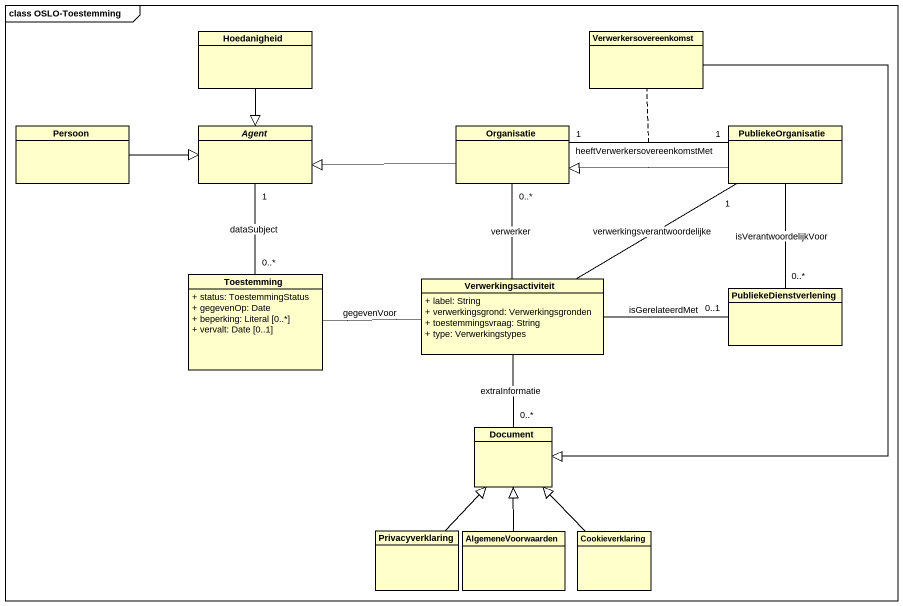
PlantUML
@startuml
mainframe class OSLO-Toestemming
hide circle
hide empty members
skinparam classAttributeIconSize 0
class Hoedanigheid
class Verwerkersovereenkomst
class Persoon
abstract class "Agent" as Agent_
class Organisatie
class PubliekeOrganisatie
class Toestemming {
  + status: ToestemmingStatus
  + gegevenOp: Date
  + beperking: Literal [0..*]
  + vervalt: Date [0..1]
}
class Verwerkingsactiviteit {
  + label: String
  + verwerkingsgrond: Verwerkingsgronden
  + toestemmingsvraag: String
  + type: Verwerkingstypes
}
class PubliekeDienstverlening
class Document
class Privacyverklaring
class AlgemeneVoorwaarden
class Cookieverklaring
Hoedanigheid --|> Agent_
Verwerkersovereenkomst --|> Document
Persoon -right-|> Agent_
Organisatie -left-|> Agent_
PubliekeOrganisatie "1" -left- "1" Organisatie : heeftVerwerkersovereenkomstMet
(PubliekeOrganisatie, Organisatie) .. Verwerkersovereenkomst
PubliekeOrganisatie -left-|> Organisatie
PubliekeOrganisatie -- "0..*" PubliekeDienstverlening : isVerantwoordelijkVoor
Toestemming "0..*" -up- "1" Agent_ : dataSubject
Toestemming -right- Verwerkingsactiviteit : gegevenVoor
Verwerkingsactiviteit -up- "0..*" Organisatie : verwerker
Verwerkingsactiviteit -right- "1" PubliekeOrganisatie : verwerkingsverantwoordelijke
Verwerkingsactiviteit -right- "0..1" PubliekeDienstverlening : isGerelateerdMet
Verwerkingsactiviteit -- "0..*" Document : extraInformatie
Privacyverklaring -up-|> Document
AlgemeneVoorwaarden -up-|> Document
Cookieverklaring -up-|> Document
@enduml
